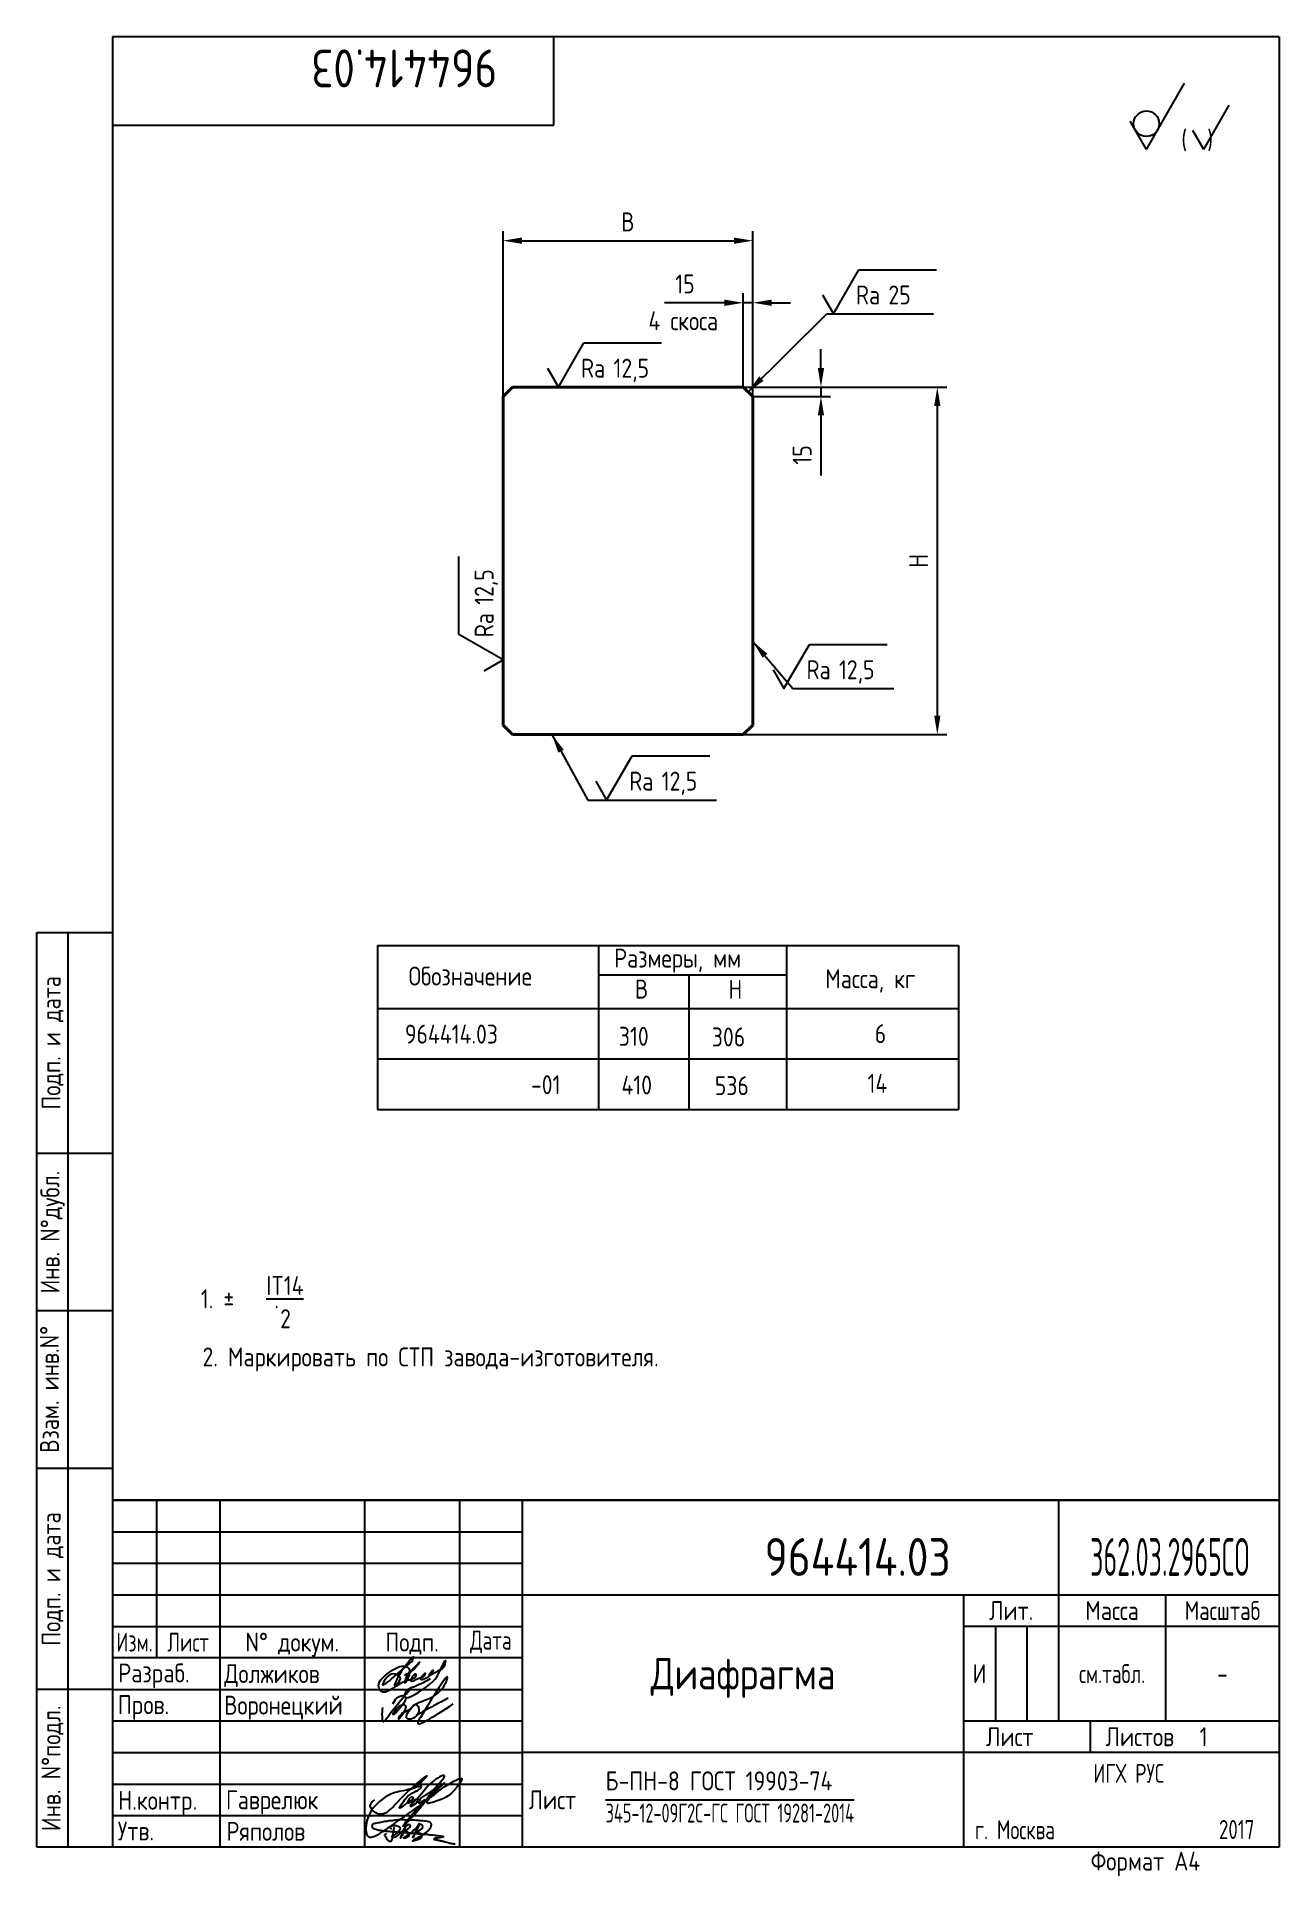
# Paper-space layout 'A4_protect' of a CAD drawing. Header units: millimetres. Extents: x 12 to 209, y 1 to 292.
# The model-space entities are those that its viewports show. They can reach past a viewport. Long polylines and large blocks are cut down to what shows.
import ezdxf
from ezdxf.enums import TextEntityAlignment as Align

# ---------------------------------------------------------------- set-up
doc = ezdxf.new("R2010")
doc.units = ezdxf.units.MM
for name, color, linetype in [('Bord', 1, 'Continuous'), ('Cont', 6, 'Continuous'), ('DIM', 7, 'Continuous'), ('Text', 3, 'Continuous'), ('Textb', 6, 'Continuous')]:
    doc.layers.add(name, color=color, linetype=linetype)
doc.layers.get('Defpoints').off()
doc.styles.add('Style1', font='romans.shx', dxfattribs={"width": 0.8})
doc.dimstyles.new('LIN_10', dxfattribs={"dimscale": 10, "dimtxt": 3, "dimasz": 3, "dimexe": 1.5, "dimexo": 0, "dimgap": 1.48, "dimtad": 1, "dimdec": 0, "dimzin": 13, "dimdsep": 46, "dimtxsty": 'Style1', "dimcen": 0, "dimclrt": 3, "dimadec": 0, "dimazin": 0, "dimtfac": 1, "dimtdec": 0, "dimtmove": 0, "dimatfit": 3, "dimfxl": 1, "dimtolj": 1, "dimtzin": 13, "dimarcsym": 0})

# ---------------------------------------------------------------- blocks, each defined once
blk = doc.blocks.new('A4')
at = {"layer": 'Bord'}
for p, q in [((20, 55), (85, 55)), ((20, 50), (85, 50)), ((20, 45), (85, 45)), ((160, 40), (160, 25)), ((165, 40), (165, 25)), ((20, 30), (85, 30)), ((20, 25), (85, 25)), ((20, 20), (85, 20)), ((20, 15), (85, 15)), ((20, 10), (85, 10))]:
    blk.add_line(p, q, dxfattribs=at)
at = {"layer": 'Cont'}
for p, q in [((205, 292), (20, 292)), ((20, 292), (20, 5)), ((90, 278), (90, 292)), ((205, 292), (205, 5)), ((20, 278), (90, 278)), ((8, 5), (8, 150)), ((8, 150), (20, 150)), ((13, 5), (13, 150)), ((8, 115), (20, 115)), ((20, 90), (8, 90)), ((20, 65), (8, 65)), ((205, 60), (20, 60)), ((20, 60), (205, 60)), ((27, 60), (27, 35)), ((37, 60), (37, 5)), ((60, 5), (60, 60)), ((75, 60), (75, 5)), ((85, 5), (85, 60)), ((170, 60), (170, 25)), ((85, 45), (205, 45)), ((155, 5), (155, 45)), ((187, 25), (187, 45)), ((20, 40), (85, 40)), ((205, 40), (155, 40)), ((85, 35), (20, 35)), ((20, 30), (8, 30)), ((155, 25), (205, 25)), ((175, 25), (175, 20)), ((205, 20), (85, 20)), ((20, 5), (8, 5)), ((205, 5), (20, 5))]:
    blk.add_line(p, q, dxfattribs=at)
at = {"layer": 'Text', "style": 'Style1', "width": 0.8}
for s, p in [('Подп. и дата', (10.5, 132.5)), ('Инв. N%%dдубл.', (10.5, 102.5)), ('Взам. инв.N%%d ', (10, 78.38)), ('Подп. и дата', (10.5, 47.5)), ('Инв. N%%dподл.', (10.5, 17.5))]:
    blk.add_text(s, height=3, rotation=90, dxfattribs=at).set_placement(p, align=Align.MIDDLE)
at = {"layer": 'Text', "style": 'Style1'}
for s, width, p in [('Лит.', 0.8, (162.5, 42.5)), ('Масса', 0.8, (178.5, 42.5)), ('Масштаб', 0.75, (196, 42.5)), ('Изм.', 0.7, (23.5, 37.5)), ('Лист', 0.7, (32, 37.5)), ('N%%d докум.', 0.8, (48.5, 37.5)), ('Подп.', 0.8, (67.5, 37.5)), ('Лист', 0.8, (162.27, 22.5)), ('Листов', 0.8, (182.9, 22.5))]:
    blk.add_text(s, height=3, dxfattribs=dict(at, width=width)).set_placement(p, align=Align.MIDDLE_CENTER)
at = {"layer": 'Text', "style": 'Style1', "width": 0.7}
for s, p in [('Дата', (80, 37.5)), ('ИГХ РУС', (181.14, 16.69))]:
    blk.add_text(s, height=3, dxfattribs=at).set_placement(p, align=Align.MIDDLE)
at = {"layer": 'Text', "style": 'Style1'}
for s, width, p in [('Разpаб.', 0.8, (20.92, 31.1)), ('Пpов.', 0.8, (20.84, 26.08)), ('Н.контp.', 0.8, (20.92, 10.92)), ('Утв.', 0.8, (20.84, 6.06)), ('г. Москва', 0.7, (156.77, 6.25)), ('Фоpмат А4', 0.8, (175.11, 1.29))]:
    blk.add_text(s, height=3, dxfattribs=dict(at, width=width)).set_placement(p)
for tag, p, width in [('ФИО', (39, 31), 0.8), ('ФИО', (39, 26), 0.8), ('ГОСТ_СОРТАМЕНТА', (98.19, 14), 0.8), ('ФИО', (39, 11), 0.8), ('ФИО', (39, 6), 0.8), ('200', (192.85, 6.29), 0.7)]:
    blk.add_attdef(tag, p, '', height=3, dxfattribs=dict(at, width=width))
at = {"layer": 'Text', "style": 'Style1', "width": 0.8}
for tag, p in [('И', (157.49, 32.5)), ('700', (178.5, 32.5)), ('1:20', (196, 32.5))]:
    blk.add_attdef(tag, text='', height=3, dxfattribs=at).set_placement(p, align=Align.MIDDLE)
blk.add_attdef('Сборочный_чертеж', text='', height=3, dxfattribs=at).set_placement((120, 21.3), align=Align.CENTER)
for tag, p in [('1', (171.12, 22.5)), ('2', (193, 22.5))]:
    blk.add_attdef(tag, text='', height=3, dxfattribs=at).set_placement(p, align=Align.MIDDLE_CENTER)
blk.add_attdef('ЛИСТ', text='', height=3, dxfattribs=at).set_placement((85.99, 12.5), align=Align.MIDDLE_LEFT)
at = {"layer": 'Text', "style": 'Style1', "width": 0.7}
blk.add_attdef('%%OГОСТ_ТЕХ._ТРЕБОВАНИЙ', text='', height=3, dxfattribs=at).set_placement((98.19, 8), align=Align.BOTTOM_LEFT)
at = {"layer": 'Textb', "style": 'Style1', "width": 0.8}
blk.add_attdef('1234567', (81, 290), '', height=6, rotation=180, dxfattribs=at)
blk.add_attdef('1234567', (123.4, 48), '', height=6, dxfattribs=at)
for tag, height, p in [('123ХЯ', 6, (183.62, 48)), ('НАИМЕНОВАНИЕ', 5, (120, 30))]:
    blk.add_attdef(tag, text='', height=height, dxfattribs=at).set_placement(p, align=Align.CENTER)
blk = doc.blocks.new('sherISO_12')
at = {"layer": 'Cont'}
for q in [(-15, -6.96), (-23.66, -12.96)]:
    blk.add_line((-21.06, -17.46), q, dxfattribs=at)
blk.add_circle((-21.06, -13.39), 2.03, dxfattribs=at)
at = {"layer": 'Text'}
for q in [(-7.92, -10.46), (-13.69, -14.46)]:
    blk.add_line((-11.96, -17.46), q, dxfattribs=at)
at = {"layer": 'Text', "style": 'Style1', "width": 0.8}
blk.add_text('(  )', height=3, dxfattribs=at).set_placement((-15.53, -17.46))
blk = doc.blocks.new('A$C63F45750')
at = {"layer": 'Text'}
for points, knots in [([(3.17, 2.37), (3.12, 2.38), (3.04, 2.41), (2.94, 2.5), (2.85, 2.57), (2.79, 2.69), (2.87, 2.77), (2.99, 2.84), (3.16, 2.89), (3.36, 2.93), (3.6, 2.95), (3.82, 2.92), (4.05, 2.87), (4.25, 2.78), (4.45, 2.63), (4.46, 2.42), (4.38, 2.26), (4.28, 2.1), (4.17, 1.94), (4.03, 1.78), (3.89, 1.62), (3.75, 1.52), (3.63, 1.43), (3.49, 1.36), (3.35, 1.3), (3.24, 1.25), (3.16, 1.21), (3.12, 1.15), (3.19, 1.1), (3.27, 1.09), (3.4, 1.07), (3.55, 1.07), (3.72, 1.12), (3.92, 1.19), (4.1, 1.34), (4.26, 1.51), (4.44, 1.65), (4.59, 1.81), (4.74, 1.93), (4.84, 2.04), (4.93, 2.14), (5.07, 2.29), (5.19, 2.53), (5.28, 2.68), (5.35, 2.96), (5.23, 2.66), (5.2, 2.44), (5.04, 2.09), (4.95, 1.81), (4.86, 1.57), (4.75, 1.31), (4.67, 1.12), (4.46, 0.78), (4.62, 1.17), (4.71, 1.45), (4.88, 1.74), (5.01, 2), (5.08, 2.19), (5.19, 2.4), (5.32, 2.58), (5.4, 2.75), (5.52, 2.89), (5.65, 3.04), (5.85, 3.1), (6.02, 3.03), (6.08, 2.87), (6.03, 2.7), (5.9, 2.51), (5.7, 2.37), (5.55, 2.23), (5.4, 2.17), (5.31, 2.12), (5.12, 2.09), (5.35, 2.07), (5.48, 2), (5.64, 1.93), (5.75, 1.8), (5.85, 1.67), (5.89, 1.54), (5.89, 1.37), (5.8, 1.2), (5.63, 1.06), (5.41, 0.94), (5.23, 0.86), (5.02, 0.92), (5.13, 1.1), (5.28, 1.16), (5.44, 1.27), (5.61, 1.36), (5.74, 1.46), (5.86, 1.53), (5.95, 1.61), (6.05, 1.69), (6.15, 1.77), (6.28, 1.87), (6.46, 2.02), (6.65, 2.19), (6.83, 2.37), (6.98, 2.49), (7.11, 2.61), (7.2, 2.74), (7.32, 2.84), (7.42, 2.97), (7.48, 3.08), (7.48, 3.27), (7.34, 3.08), (7.28, 2.94), (7.18, 2.69), (7.1, 2.46), (7, 2.22), (6.93, 1.98), (6.83, 1.78), (6.73, 1.55), (6.67, 1.34), (6.6, 1.14), (6.56, 1.03), (6.39, 0.99), (6.62, 1.33), (6.75, 1.54), (6.93, 1.87), (7.05, 2.08), (7.18, 2.32), (7.33, 2.6), (7.47, 2.89), (7.6, 3.07), (7.79, 3.18), (7.95, 3.01), (8, 2.81), (7.99, 2.62), (7.94, 2.46), (7.83, 2.33), (7.69, 2.22), (7.53, 2.11), (7.37, 2.03), (7.21, 1.99), (7.11, 1.97), (6.89, 1.98), (7.07, 1.94), (7.15, 1.9), (7.27, 1.88), (7.39, 1.84), (7.52, 1.81), (7.62, 1.72), (7.7, 1.62), (7.78, 1.51), (7.83, 1.39), (7.87, 1.26), (7.88, 1.13), (7.86, 0.99), (7.75, 0.88), (7.6, 0.77), (7.4, 0.73), (7.19, 0.66), (6.97, 0.55), (6.71, 0.48), (6.57, 0.44), (6.42, 0.42), (6.52, 0.58), (6.61, 0.64), (6.81, 0.78), (7.06, 0.89), (7.33, 1.04), (7.55, 1.16), (7.7, 1.24), (7.84, 1.32), (7.99, 1.43), (8.21, 1.58), (8.48, 1.76), (8.74, 1.95), (8.97, 2.12), (9.1, 2.29), (9.23, 2.44), (9.3, 2.6), (9.37, 2.74), (9.42, 2.92), (9.45, 3.13), (9.21, 3.48), (8.67, 3.59), (8.09, 3.63), (7.57, 3.66), (7.06, 3.74), (6.57, 3.75), (6.09, 3.74), (5.67, 3.78), (5.28, 3.78), (4.96, 3.81), (4.65, 3.83), (4.31, 3.82), (3.97, 3.79), (3.61, 3.74), (3.22, 3.67), (2.86, 3.66), (2.53, 3.61), (2.18, 3.52), (1.78, 3.54), (1.38, 3.37), (0.96, 3.35), (0.58, 3.24), (0.25, 3.19), (0.03, 3.06), (-0.03, 2.83), (0.02, 2.6), (0.26, 2.38), (0.59, 2.33), (1, 2.2), (1.48, 2.15), (1.93, 2.05), (2.35, 2.02), (2.72, 2.01), (3.11, 1.94), (3.68, 1.94), (4.25, 1.83), (4.91, 1.87), (5.53, 1.76), (6.13, 1.72), (6.73, 1.71), (7.32, 1.62), (7.99, 1.55), (8.64, 1.54), (9.16, 1.46), (9.61, 1.42), (10.03, 1.4), (10.41, 1.32), (10.73, 1.29), (11.01, 1.24), (11.18, 1.23), (11.42, 1.14), (11.18, 1.06), (11.01, 1.03), (10.71, 0.98), (10.37, 0.92), (10.1, 0.91), (9.65, 0.75), (10.22, 0.67), (10.54, 0.59), (11.08, 0.47), (11.61, 0.35), (12.17, 0.15), (12.64, 0.08), (12.98, 0.03), (13.11, 0.01), (13.18, 0)], [0, 0, 0, 0, 0.153866, 0.270441, 0.388867, 0.510533, 0.592156, 0.71333, 0.90842, 1.11344, 1.349254, 1.61246, 1.782219, 2.047249, 2.291879, 2.451528, 2.651081, 2.806158, 3.017979, 3.227348, 3.462381, 3.633009, 3.75766, 3.920516, 4.080796, 4.214529, 4.291786, 4.349969, 4.397594, 4.50822, 4.594826, 4.799244, 4.954392, 5.128468, 5.437537, 5.632649, 5.842485, 6.094987, 6.293219, 6.410959, 6.551192, 6.687808, 7.022147, 7.294342, 7.425356, 7.52079, 7.946481, 8.313051, 8.59833, 8.833695, 9.090496, 9.427695, 9.601191, 9.883219, 10.093306, 10.673943, 10.798776, 10.974628, 11.287247, 11.486184, 11.648652, 11.848902, 12.027194, 12.25348, 12.40059, 12.537783, 12.716293, 12.91523, 13.208551, 13.438489, 13.549668, 13.67779, 13.77127, 13.930001, 14.029091, 14.272112, 14.434836, 14.547084, 14.739051, 14.830983, 15.061241, 15.268922, 15.500489, 15.788979, 15.879568, 16.024283, 16.221854, 16.418714, 16.593102, 16.783247, 16.91018, 17.018213, 17.135263, 17.278205, 17.430482, 17.620087, 17.979626, 18.191789, 18.388716, 18.565718, 18.714854, 18.857929, 19.039974, 19.171375, 19.283034, 19.400085, 19.618058, 19.882245, 20.150781, 20.377854, 20.649532, 20.89723, 21.042543, 21.40016, 21.557817, 21.667145, 21.752781, 21.926256, 22.412297, 22.813145, 22.961412, 23.171289, 23.607257, 23.940428, 24.110007, 24.291214, 24.48084, 24.697609, 24.904078, 25.034245, 25.218018, 25.407651, 25.573473, 25.787447, 25.930292, 26.051316, 26.18846, 26.285312, 26.406799, 26.52425, 26.630463, 26.793722, 26.898606, 27.029313, 27.171012, 27.314101, 27.419918, 27.580557, 27.709367, 27.829268, 28.024364, 28.266961, 28.41242, 28.705761, 28.989137, 29.187748, 29.233768, 29.332802, 29.529535, 29.667094, 30.039923, 30.332117, 30.61061, 30.769982, 30.856778, 31.109923, 31.313488, 31.656425, 32.066331, 32.296628, 32.49714, 32.710276, 32.891468, 33.014834, 33.177747, 33.444503, 33.618009, 34.409008, 34.914636, 35.419802, 35.95397, 36.458179, 36.88069, 37.388403, 37.738353, 38.034261, 38.353468, 38.693154, 39.037638, 39.391136, 39.787481, 40.203773, 40.488977, 40.784975, 41.26625, 41.668005, 42.070065, 42.499388, 42.869834, 43.079573, 43.213439, 43.554591, 43.717296, 44.153724, 44.506336, 45.019111, 45.587859, 45.90191, 46.270392, 46.703958, 47.093115, 47.952647, 48.44014, 49.079253, 49.808223, 50.268654, 50.851051, 51.604831, 52.298429, 52.776925, 53.1907, 53.661988, 54.042386, 54.348524, 54.616841, 54.853814, 54.983777, 55.126096, 55.333328, 55.613101, 56.008732, 56.315809, 56.59982, 56.87931, 57.399251, 57.889617, 58.432507, 59.066698, 59.660314, 59.862668, 60.07277, 60.07277, 60.07277, 60.07277]), ([(2.31, 1.53), (2.26, 1.52), (2.17, 1.51), (2.06, 1.48), (1.93, 1.38), (2.07, 1.25), (2.14, 1.11), (2.26, 0.93), (2.39, 0.72), (2.57, 0.54), (2.71, 0.44), (2.86, 0.4), (3.02, 0.43), (3.14, 0.54), (3.21, 0.79), (3.25, 1.07), (3.31, 1.4), (3.35, 1.67), (3.38, 1.92), (3.47, 2.19), (3.5, 2.43), (3.54, 2.59), (3.56, 2.64)], [0, 0, 0, 0, 0.15847, 0.269731, 0.363591, 0.555514, 0.688037, 0.848606, 1.204359, 1.433632, 1.58673, 1.729549, 1.880686, 2.057874, 2.19169, 2.63505, 2.928153, 3.184121, 3.441863, 3.696117, 4.025873, 4.178055, 4.178055, 4.178055, 4.178055])]:
    blk.add_open_spline(points, degree=3, knots=knots, dxfattribs=at)
blk = doc.blocks.new('*D18')
at = {"layer": 'DIM', "color": 0, "lineweight": -2, "transparency": 16777216}
for p, q in [((1003.9, 552), (1003.9, 814.1)), ((1033.9, 799.1), (1369.9, 799.1)), ((1399.9, 552), (1399.9, 814.1))]:
    blk.add_line(p, q, dxfattribs=at)
at = {"layer": 'DIM', "color": 0, "transparency": 16777216}
for points in [[(1033.9, 804.1), (1033.9, 794.1), (1003.9, 799.1)], [(1369.9, 804.1), (1369.9, 794.1), (1399.9, 799.1)]]:
    blk.add_solid(points, dxfattribs=at)
at = {"layer": 'DIM', "color": 3, "transparency": 16777216, "insert": (1201.9, 828.9), "char_height": 30, "attachment_point": 5, "style": 'Style1'}
blk.add_mtext('\\A1;B', dxfattribs=at)
blk = doc.blocks.new('*D19')
at = {"layer": 'DIM', "color": 0, "lineweight": -2, "transparency": 16777216}
for p, q in [((1354.9, 700.7), (1259.9, 700.7)), ((1384.9, 567), (1384.9, 715.7)), ((1399.9, 700.7), (1384.9, 700.7)), ((1399.9, 552), (1399.9, 715.7)), ((1429.9, 700.7), (1459.9, 700.7))]:
    blk.add_line(p, q, dxfattribs=at)
at = {"layer": 'DIM', "color": 0, "transparency": 16777216}
for points in [[(1354.9, 705.7), (1354.9, 695.7), (1384.9, 700.7)], [(1429.9, 705.7), (1429.9, 695.7), (1399.9, 700.7)]]:
    blk.add_solid(points, dxfattribs=at)
at = {"layer": 'DIM', "color": 3, "transparency": 16777216, "insert": (1292.4, 730.5), "char_height": 30, "attachment_point": 5, "style": 'Style1'}
blk.add_mtext('\\A1;15', dxfattribs=at)
blk = doc.blocks.new('*D20')
at = {"layer": 'DIM', "color": 0, "lineweight": -2, "transparency": 16777216}
for p, q in [((1508, 597), (1508, 627)), ((1384.9, 567), (1523, 567)), ((1508, 567), (1508, 552)), ((1399.9, 552), (1523, 552)), ((1508, 522), (1508, 427))]:
    blk.add_line(p, q, dxfattribs=at)
at = {"layer": 'DIM', "color": 0, "transparency": 16777216}
for points in [[(1503, 597), (1513, 597), (1508, 567)], [(1503, 522), (1513, 522), (1508, 552)]]:
    blk.add_solid(points, dxfattribs=at)
at = {"layer": 'DIM', "color": 3, "transparency": 16777216, "insert": (1478.2, 459.5), "char_height": 30, "attachment_point": 5, "rotation": 90, "style": 'Style1'}
blk.add_mtext('\\A1;15', dxfattribs=at)
blk = doc.blocks.new('*D21')
at = {"layer": 'DIM', "color": 0, "lineweight": -2, "transparency": 16777216}
for p, q in [((1384.9, 567), (1707.5, 567)), ((1692.5, 537), (1692.5, 46)), ((1384.9, 16), (1707.5, 16))]:
    blk.add_line(p, q, dxfattribs=at)
at = {"layer": 'DIM', "color": 0, "transparency": 16777216}
for points in [[(1687.5, 537), (1697.5, 537), (1692.5, 567)], [(1687.5, 46), (1697.5, 46), (1692.5, 16)]]:
    blk.add_solid(points, dxfattribs=at)
at = {"layer": 'DIM', "color": 3, "transparency": 16777216, "insert": (1662.7, 291.5), "char_height": 30, "attachment_point": 5, "rotation": 90, "style": 'Style1'}
blk.add_mtext('\\A1;H', dxfattribs=at)
blk = doc.blocks.new('sherISO_01')
at = {"layer": 'Text'}
blk.add_line((4.04, 7), (16.36, 7), dxfattribs=at)
blk.add_lwpolyline([(-1.73, 3), (0, 0), (4.04, 7)], dxfattribs=at)
at = {"layer": 'Text', "style": 'Style1', "width": 0.8}
blk.add_text('Ra', height=3, dxfattribs=at).set_placement((3.58, 1.5))
blk.add_attdef('12,5', (8.73, 1.5), '', height=3, dxfattribs=at)

msp = doc.modelspace()

# ---------------------------------------------------------------- linework, layer by layer
at = {"layer": 'Cont', "lineweight": 40}
for p, q in [((1003.9, 552), (1018.9, 567)), ((1384.9, 567), (1018.9, 567)), ((1399.9, 552), (1384.9, 567)), ((1003.9, 552), (1003.9, 31)), ((1399.9, 552), (1399.9, 31)), ((1018.9, 16), (1003.9, 31)), ((1399.9, 31), (1384.9, 16)), ((1384.9, 16), (1018.9, 16))]:
    msp.add_line(p, q, dxfattribs=at)
at = {"layer": 'DIM'}
for p, q in [((1517.1, 683.1), (1686.2, 683.1)), ((1481.2, 88.9), (1623.4, 88.9)), ((1138.6, -87.7), (1342.3, -87.7))]:
    msp.add_line(p, q, dxfattribs=at)

# ---------------------------------------------------------------- block references
at = {"layer": 'DIM', "xscale": 10, "yscale": 10, "zscale": 10}
for p, values in [((1527.7, 683.1), {'12,5': '25'}), ((1091.8, 567), {'12,5': '12,5'}), ((1449.3, 88.9), {'12,5': '12,5'}), ((1168.2, -87.7), {'12,5': '12,5'})]:
    msp.add_blockref('sherISO_01', p, dxfattribs=at).add_auto_attribs(values)
at = {"layer": 'DIM', "xscale": 10, "yscale": 10, "zscale": 10, "rotation": 90}
msp.add_blockref('sherISO_01', (1003.9, 134.6), dxfattribs=at).add_auto_attribs({'12,5': '12,5'})

# ---------------------------------------------------------------- texts
at = {"layer": 'DIM', "color": 3, "char_height": 30, "attachment_point": 7, "style": 'Style1'}
for insert in [(1481.2, 51.9), (1153.4, -263.4)]:
    msp.add_mtext('\\A1;', dxfattribs=dict(at, insert=insert))
at = {"layer": 'Text', "style": 'Style1', "width": 0.8}
msp.add_text('4 скоса', height=30, dxfattribs=at).set_placement((1234.5, 657.1))

# ---------------------------------------------------------------- dimensions: what is measured, and where the dimension line sits
at = {"layer": 'DIM'}
dim = msp.add_linear_dim(base=(1399.9, 799.1), p1=(1003.9, 552), p2=(1399.9, 552), text='B', dimstyle='LIN_10', dxfattribs=at)
dim.commit()
dim.dimension.update_dxf_attribs({"geometry": '*D18', "text_midpoint": (1201.9, 828.9)})
dim = msp.add_linear_dim(base=(1384.9, 700.7), p1=(1399.9, 552), p2=(1384.9, 567), dimstyle='LIN_10', dxfattribs=at)
dim.commit()
dim.dimension.update_dxf_attribs({"geometry": '*D19', "text_midpoint": (1292.4, 730.5)})
dim = msp.add_linear_dim(base=(1508, 552), p1=(1384.9, 567), p2=(1399.9, 552), angle=90, dimstyle='LIN_10', dxfattribs=at)
dim.commit()
dim.dimension.update_dxf_attribs({"geometry": '*D20', "text_midpoint": (1478.2, 459.5)})
dim = msp.add_linear_dim(base=(1692.5, 16), p1=(1384.9, 567), p2=(1384.9, 16), angle=90, text='H', dimstyle='LIN_10', dxfattribs=at)
dim.commit()
dim.dimension.update_dxf_attribs({"geometry": '*D21', "text_midpoint": (1662.7, 291.5)})

# ---------------------------------------------------------------- leaders
for points in [[(1392.4, 559.5), (1517.1, 683.1)], [(1081.4, 16), (1138.6, -87.7)]]:
    msp.add_leader(points, dimstyle='LIN_10', dxfattribs=at)
at = {"layer": 'DIM', "annotation_type": 0, "has_hookline": 1, "hookline_direction": 0}
msp.add_leader([(1399.9, 163.9), (1463.4, 88.9), (1466.4, 88.9)], dimstyle='LIN_10', dxfattribs=at)

psp = doc.layouts.new('A4_protect')

# ---------------------------------------------------------------- linework, layer by layer
at = {"layer": 'Bord'}
for p, q in [((101.16, 143.6), (131.02, 143.6)), ((115.53, 143.6), (115.53, 122.26)), ((66.16, 130.26), (158.25, 130.26))]:
    psp.add_line(p, q, dxfattribs=at)
at = {"layer": 'Cont'}
for p, q in [((209.12, 292.3), (209.12, 5.3)), ((66.16, 148.26), (158.25, 148.26)), ((66.16, 148.26), (66.16, 122.26)), ((101.16, 148.26), (101.16, 122.26)), ((131.02, 148.26), (131.02, 122.26)), ((131.02, 148.26), (131.02, 122.26)), ((158.25, 148.26), (158.25, 122.26)), ((66.16, 138.26), (158.25, 138.26)), ((66.16, 122.26), (158.25, 122.26))]:
    psp.add_line(p, q, dxfattribs=at)
at = {"layer": 'Text'}
for points, knots in [([(68.87, 31.19), (69.29, 32.11), (69.83, 33.29), (72.09, 35.86), (71.64, 34.69), (70.14, 33.66), (65.93, 29.55), (67.58, 32.3), (68.56, 32.98), (70.13, 32.29), (69.49, 31.48), (68.97, 30.79), (68.81, 31.06), (68.85, 31.14), (68.87, 31.19)], [0, 0, 0, 0, 4.062617, 5.226919, 5.800291, 6.663227, 11.774431, 12.938639, 14.11351, 15.354081, 16.396133, 16.918576, 17.03251, 17.182794, 17.182794, 17.182794, 17.182794]), ([(74.52, 31.97), (73.76, 31.56), (72.44, 30.83), (70.57, 30.25), (70.25, 28.31), (75.17, 31.42), (75.5, 32.03), (76.92, 35.05), (76.88, 33.62), (76.01, 33.49), (73.81, 32.02), (75.13, 33.77), (74.59, 32.26), (72.07, 31.15), (73.96, 33.32), (73.42, 32.12), (72.69, 32.15), (70.82, 30.91), (72.16, 33.17), (72.28, 32.07), (70.37, 31.63), (69.1, 30.8), (66.96, 29.45), (65.91, 31.18), (67.41, 32.6), (68.82, 33.56), (70.1, 34.2), (71.06, 33.79), (71.47, 32.8), (70.17, 30.48), (70.87, 32.77), (71.47, 33.22), (73.12, 35.03), (72.13, 33.58), (71.4, 33.04), (70.6, 32.64), (70.35, 32.52)], [0, 0, 0, 0, 2.703743, 4.672825, 5.02799, 7.955933, 13.437489, 13.883188, 14.189441, 16.413959, 17.478513, 18.47964, 18.959294, 20.910841, 22.003091, 22.470554, 23.533771, 24.710748, 26.01626, 26.201331, 27.488187, 30.382065, 32.258784, 33.069724, 35.439902, 37.010787, 38.612861, 39.32109, 39.818865, 41.83144, 42.782113, 44.494961, 45.867914, 46.467245, 48.290622, 49.101188, 49.101188, 49.101188, 49.101188]), ([(68.6, 28), (68.76, 28.38), (69.08, 29.13), (71.58, 29.69), (69.77, 27.24), (68.25, 25.9), (69.31, 27.9), (71.45, 27.97), (68.98, 24.67), (70.04, 26.88), (71.21, 26.78), (72.18, 28.28), (73.02, 26.9), (72.18, 25.57), (70.15, 25.56), (71.73, 27.97), (74.14, 28.64), (76.51, 29.92), (78, 34.35), (74.22, 27.82), (71.55, 23.68), (75.02, 25.95), (78.16, 28)], [0, 0, 0, 0, 1.213353, 2.399709, 5.497648, 5.861317, 7.611627, 8.43806, 10.837371, 11.583123, 13.461301, 14.534506, 15.162086, 17.217848, 17.944717, 20.123775, 21.948027, 26.460707, 27.144718, 34.52243, 35.159468, 41.304292, 41.304292, 41.304292, 41.304292]), ([(66.91, 27.44), (66.87, 26.99), (66.81, 26.33), (66.96, 24.79), (68.3, 26.69), (69.43, 28.12), (70.81, 29.73), (71.61, 30.67)], [0, 0, 0, 0, 1.523947, 2.237958, 3.351836, 5.856423, 9.374056, 9.374056, 9.374056, 9.374056]), ([(77.34, 28.89), (76.57, 28.5), (74.85, 27.63), (73.18, 26.67), (72.26, 26.15)], [0, 0, 0, 0, 2.587978, 5.77327, 5.77327, 5.77327, 5.77327]), ([(65.65, 12.81), (65.31, 12.5), (64.43, 11.7), (66.82, 9.84), (69.96, 13.09), (71.45, 14.71), (74.34, 16.93), (72.44, 14.85), (71.03, 14.33), (68.33, 13.94), (66.03, 12.28), (64.3, 10.24), (64.15, 5.72), (70.3, 10.09), (74.06, 12.69), (77.34, 15.4), (80.01, 16.53), (77.69, 13.19), (76.4, 12.88), (73.09, 11.82), (75.35, 14.25), (77.42, 15.97), (74.73, 14.16), (73.63, 12.06), (68.85, 6.93), (71.45, 10.42), (74.56, 13.64), (72.43, 11.84), (72.98, 13.16), (74.14, 13.69), (75.33, 14.55), (77.59, 17.4), (73.97, 15.29), (73.67, 13.98), (70.63, 11.38), (72.24, 12.07), (72.85, 13.3), (71.79, 12.52), (70.49, 11.99), (71.54, 13.64), (71.9, 12.92), (70.83, 12.46), (69.02, 10.7), (70.51, 12.94), (71.43, 13.9), (72.58, 14.22), (73.54, 15.25), (72.29, 14.77), (71.25, 14.37)], [0, 0, 0, 0, 1.17994, 3.087717, 5.863103, 12.338328, 12.854096, 14.088578, 16.834551, 19.302558, 21.570562, 25.210018, 27.650956, 31.348291, 40.129863, 44.562748, 45.223917, 46.979401, 51.214655, 52.099288, 55.323111, 56.227801, 58.471865, 60.028126, 65.752911, 68.466223, 71.038525, 71.934922, 72.780229, 73.495807, 76.028152, 77.999346, 80.11892, 83.1954, 85.334448, 86.270878, 87.060466, 88.110212, 88.803314, 89.989889, 90.197567, 90.706974, 92.884587, 94.19917, 96.055742, 97.375783, 97.753899, 99.636325, 99.636325, 99.636325, 99.636325])]:
    psp.add_open_spline(points, degree=3, knots=knots, dxfattribs=at)

# ---------------------------------------------------------------- block references
ref = psp.add_blockref('A4', (4.12, 0.3))
ref.add_attrib('ФИО', 'Должиков', (41.84, 31.3), dxfattribs={"layer": 'Text', "height": 3, "style": 'Style1', "width": 0.8})
ref.add_attrib('ФИО', 'Воронецкий', (41.84, 26.3), dxfattribs={"layer": 'Text', "height": 3, "style": 'Style1', "width": 0.8})
ref.add_attrib('ФИО', 'Гаврелюк', (42.12, 11.3), dxfattribs={"layer": 'Text', "height": 3, "style": 'Style1', "width": 0.8})
ref.add_attrib('ФИО', 'Ряполов', (42.2, 6.3), dxfattribs={"layer": 'Text', "height": 3, "style": 'Style1', "width": 0.8})
ref.add_attrib('123ХЯ', '362.03.2965СО', dxfattribs={"layer": 'Textb', "height": 6, "style": 'Style1', "width": 0.48}).set_placement((191.76, 48.3), align=Align.CENTER)
ref.add_attrib('1234567', '964414.03', (127.52, 48.3), dxfattribs={"layer": 'Textb', "height": 6, "style": 'Style1', "width": 0.8})
ref.add_attrib('НАИМЕНОВАНИЕ', 'Диафрагма', dxfattribs={"layer": 'Textb', "height": 5, "style": 'Style1', "width": 0.8}).set_placement((124.12, 30.3), align=Align.CENTER)
ref.add_attrib('ЛИСТ', 'Лист', dxfattribs={"layer": 'Text', "height": 3, "style": 'Style1', "width": 0.8}).set_placement((90.1, 12.8), align=Align.MIDDLE_LEFT)
ref.add_attrib('ГОСТ_СОРТАМЕНТА', 'Б-ПН-8 ГОСТ 19903-74', (102.31, 14.3), dxfattribs={"layer": 'Text', "height": 3, "style": 'Style1', "width": 0.8})
ref.add_attrib('%%OГОСТ_ТЕХ._ТРЕБОВАНИЙ', '%%O345-12-09Г2С-ГС ГОСТ 19281-2014', dxfattribs={"layer": 'Text', "height": 3, "style": 'Style1', "width": 0.6}).set_placement((102.31, 8.3), align=Align.BOTTOM_LEFT)
ref.add_attrib('И', 'И', dxfattribs={"layer": 'Text', "height": 3, "style": 'Style1', "width": 0.8}).set_placement((161.6, 32.8), align=Align.MIDDLE)
ref.add_attrib('700', 'см.табл.', dxfattribs={"layer": 'Text', "height": 3, "style": 'Style1', "width": 0.7}).set_placement((182.62, 32.8), align=Align.MIDDLE)
ref.add_attrib('1:20', '-', dxfattribs={"layer": 'Text', "height": 3, "style": 'Style1', "width": 0.8}).set_placement((200.12, 32.8), align=Align.MIDDLE)
ref.add_attrib('2', '1', dxfattribs={"layer": 'Text', "height": 3, "style": 'Style1', "width": 0.8}).set_placement((197.12, 22.8), align=Align.MIDDLE_CENTER)
ref.add_attrib('200', '2017', (199.56, 6.59), dxfattribs={"layer": 'Text', "height": 3, "style": 'Style1', "width": 0.7})
ref.add_attrib('1234567', '964414.03', (85.12, 290.3), dxfattribs={"layer": 'Textb', "height": 6, "rotation": 180, "style": 'Style1', "width": 0.8})
at = {"layer": 'Cont'}
psp.add_blockref('A$C63F45750', (65.27, 5.81), dxfattribs=at)
at = {"layer": 'DIM'}
psp.add_blockref('sherISO_12', (209.12, 291.91), dxfattribs=at)

# ---------------------------------------------------------------- texts
at = {"layer": 'Text', "style": 'Style1', "width": 0.8}
for s, p in [('Размеры, мм', (103.66, 144.74)), ('Обозначение', (71.08, 141.89)), ('Масса, кг', (137.14, 141.47)), ('B', (106.95, 139.83)), ('H', (121.8, 139.78)), ('964414.03', (70.49, 132.69)), ('310', (104.42, 132.34)), ('306', (119.16, 132.24)), ('6', (144.99, 132.76)), ('-01', (90.48, 124.66)), ('410', (104.83, 124.62)), ('536', (119.63, 124.52)), ('14', (143.84, 124.89)), ('1. %%P    .', (38.13, 90.72)), ('%%UIT14', (48.51, 92.83)), ('2', (50.71, 87.57)), ('2. Маркировать по СТП завода-изготовителя.', (38.4, 81.51))]:
    psp.add_text(s, height=3, dxfattribs=at).set_placement(p)

# ---------------------------------------------------------------- viewports
at = {"layer": 'Defpoints'}
psp.add_viewport(center=(112.5, 196.5), size=(185, 163), view_center_point=(1268.44, 164.31), view_height=1630, dxfattribs=at)

doc.saveas('drawing.dxf')
